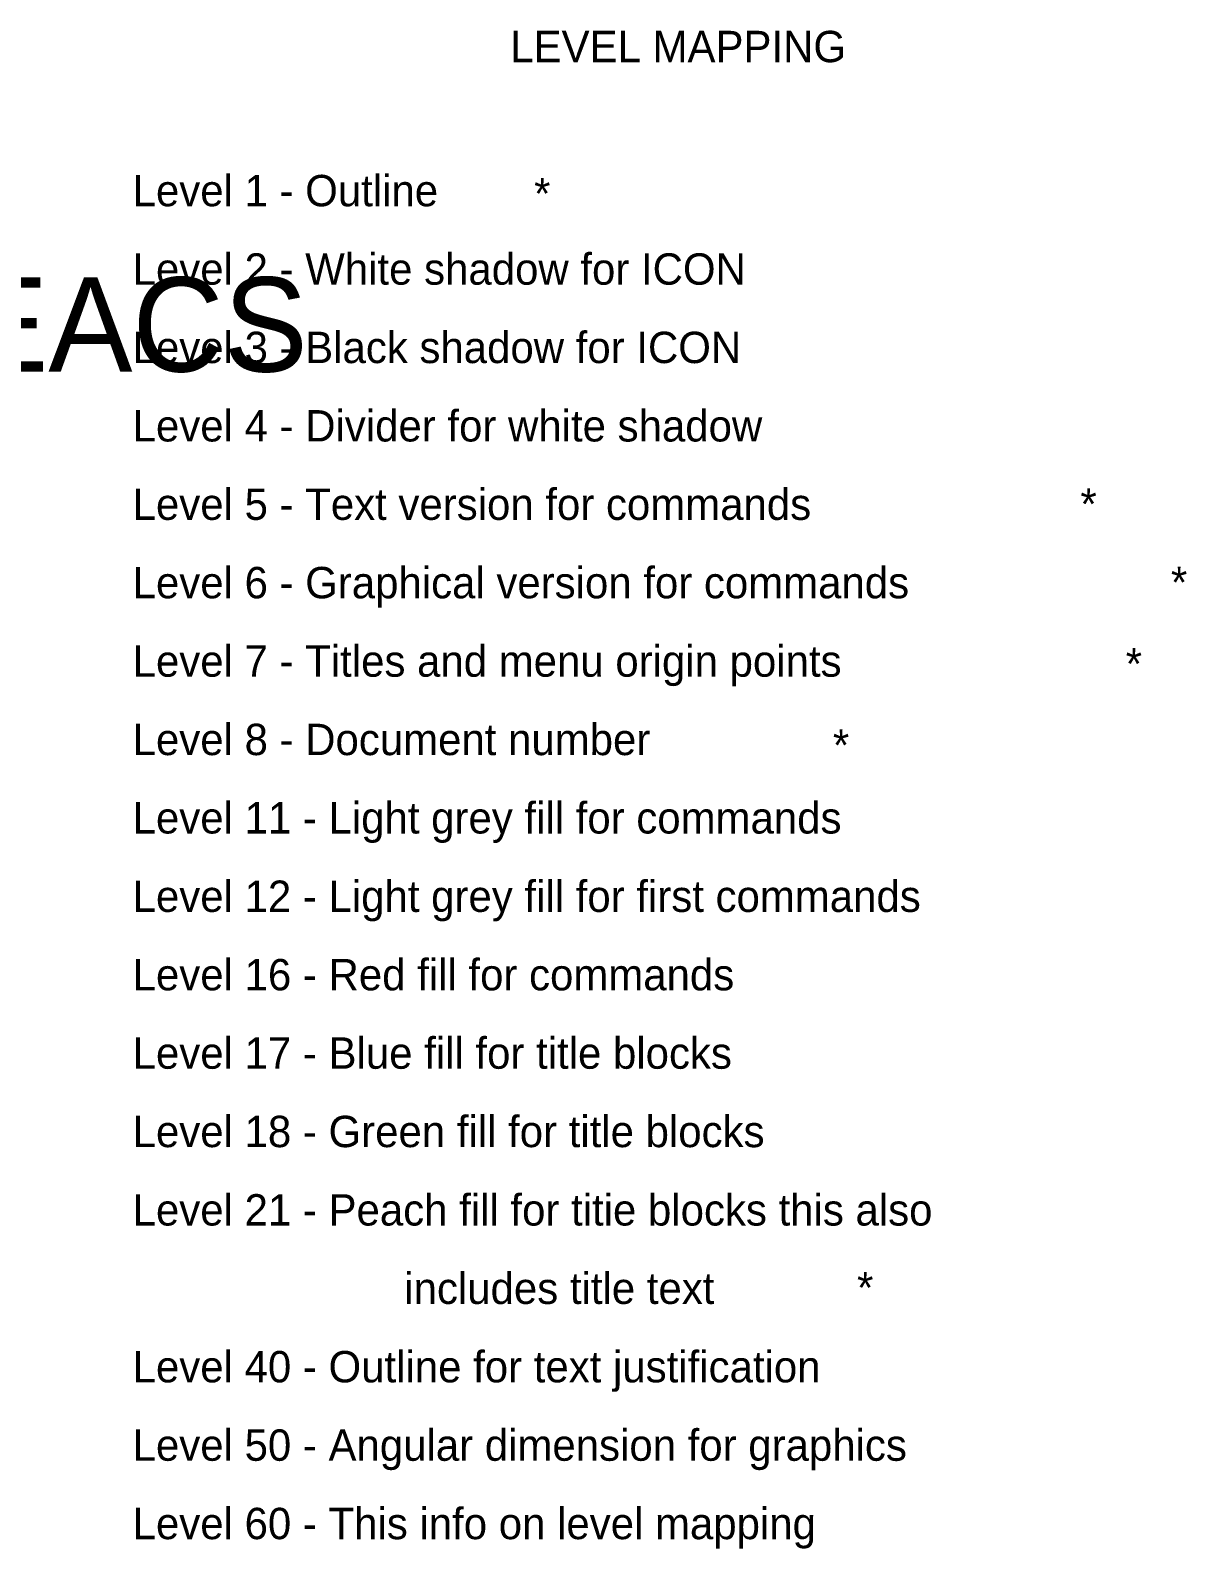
# Model space of a CAD drawing. Extents: x 95906.9 to 95923.6, y 90964.6 to 90972.9.
# Drawn here: x 95919.918 to 95923.603, y 90968.008 to 90972.849 of the extents above; entities that cross this region are included whole.
import ezdxf

# ---------------------------------------------------------------- set-up
doc = ezdxf.new("R2010")
doc.units = 0
doc.layers.add('Level 60', color=7, linetype='Continuous')
doc.layers.add('Level 63', color=7, linetype='Continuous')

msp = doc.modelspace()

# ---------------------------------------------------------------- texts
at = {"layer": 'Level 60'}
for s, p in [('LEVEL MAPPING', (95921.4473, 90972.7477)), ('Level 1 - Outline', (95920.2436, 90972.2883)), ('*', (95921.5232, 90972.2787)), ('Level 2 - White shadow for ICON', (95920.2436, 90972.0383)), ('Level 3 - Black shadow for ICON', (95920.2436, 90971.7883)), ('Level 4 - Divider for white shadow', (95920.2436, 90971.5383)), ('Level 5 - Text version for commands', (95920.2436, 90971.2883)), ('*', (95923.2645, 90971.2889)), ('Level 6 - Graphical version for commands', (95920.2436, 90971.0383)), ('*', (95923.5531, 90971.0391)), ('Level 7 - Titles and menu origin points', (95920.2436, 90970.7883)), ('*', (95923.4089, 90970.7795)), ('Level 8 - Document number', (95920.2436, 90970.5383)), ('*', (95922.4756, 90970.5201)), ('Level 11 - Light grey fill for commands', (95920.2436, 90970.2883)), ('Level 12 - Light grey fill for first commands', (95920.2436, 90970.0383)), ('Level 16 - Red fill for commands', (95920.2436, 90969.7883)), ('Level 17 - Blue fill for title blocks', (95920.2436, 90969.5383)), ('Level 18 - Green fill for title blocks', (95920.2436, 90969.2883)), ('Level 21 - Peach fill for titie blocks this also', (95920.2436, 90969.0383)), ('includes title text', (95921.1095, 90968.7883)), ('*', (95922.5526, 90968.7902)), ('Level 40 - Outline for text justification', (95920.2436, 90968.5383)), ('Level 50 - Angular dimension for graphics', (95920.2436, 90968.2883)), ('Level 60 - This info on level mapping', (95920.2436, 90968.0383))]:
    msp.add_text(s, height=0.1, dxfattribs=at).set_placement(p)
at = {"layer": 'Level 63'}
msp.add_text('E,DIALOG ROTATEACS', height=0.300754, dxfattribs=at).set_placement((95916.3323, 90971.7611))

doc.saveas('drawing.dxf')
